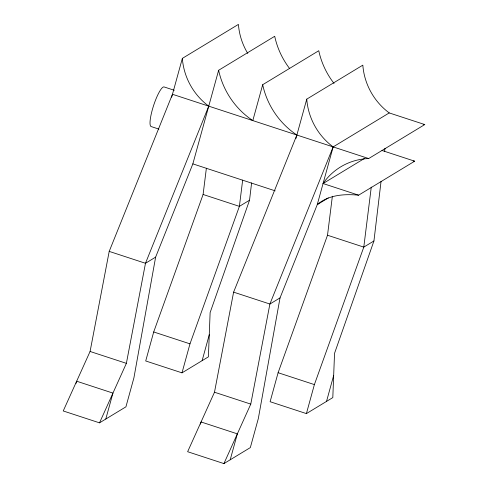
<?xml version="1.0" encoding="UTF-8"?>
<svg xmlns="http://www.w3.org/2000/svg" width="488" height="488" viewBox="0 0 488 488"><rect width="100%" height="100%" fill="white"/><g stroke="black" fill="none" stroke-linecap="round" stroke-linejoin="round"><path stroke-width="0.73" d="M206.375 168.232L203.099 194.474L153.702 331.962L145.711 360.967L182 372.85L208.406 356.844L210.127 312.582L249.533 200.214L251.601 182.89M332.371 196.237L327.509 235.228L278.105 372.716L270.114 401.715L306.403 413.604L332.81 397.598L334.536 353.336L373.936 240.968L381.043 181.463M384.635 151.329L384.995 148.321M242.658 180.121L239.388 206.363L189.984 343.851L182 372.85M371.27 187.13L363.792 247.111L314.388 384.599L306.403 413.604M289.524 68.412A77.629 73.987 58.8 0 1 274.701 36.289L218.63 70.272L192.851 163.87L155.629 257.133L133.913 377.84L125.922 406.84L99.515 422.846L63.233 410.963L90.085 351.47L109.202 251.393L172.465 94.269L368.696 158.551L424.767 124.562L389.223 112.917A63.098 60.14 58.8 0 1 362.822 65.154L306.751 99.143L295.862 138.671M389.223 112.917L333.151 146.906L317.255 204.624L280.033 297.887L258.317 418.588L250.332 447.594L223.919 463.6L187.636 451.711L214.488 392.224L233.606 292.147L296.869 135.017A77.629 73.987 58.8 0 1 262.69 84.711L318.762 50.721A77.629 73.987 58.8 0 0 334.036 83.436M99.515 422.846L126.374 363.353L145.485 263.282L208.748 106.152A63.098 60.14 58.8 0 1 182.347 58.389L238.418 24.4A63.098 60.14 58.8 0 0 247.776 53.448M223.919 463.6L250.777 404.107L269.894 304.03L333.151 146.906A63.098 60.14 58.8 0 1 306.751 99.143M76.061 383.379L76.659 381.213L112.942 393.102L105.798 419.04M171.66 97.191L182.347 58.389M262.69 84.711L252.808 120.585A77.629 73.987 58.8 0 1 218.63 70.272M202.124 360.65L209.267 334.713M200.47 424.127L201.062 421.967L237.351 433.856L230.202 459.794M326.527 401.404L333.67 375.467M155.629 257.133L145.485 263.282L109.202 251.393M249.533 200.214L239.388 206.363L203.099 194.474M381.982 150.475L414.678 161.186L358.607 195.176L323.062 183.531L364.792 158.24M328.339 197.908L317.255 204.624C328.424 194.81 344.461 193.791 358.607 195.176M280.033 297.887L269.894 304.03L233.606 292.147M373.936 240.968L363.792 247.111L327.509 235.228M413.238 161.064L414.678 161.186M174.277 90.28L164.249 86.992A20.85 4.221 -71.9 0 0 153.824 104.847A20.85 4.221 -71.9 0 0 151.03 126.52L158.911 129.1M192.851 163.87L275.189 190.845M153.702 331.962L189.984 343.851M278.105 372.716L314.388 384.599M90.085 351.47L126.374 363.353M214.488 392.224L250.777 404.107M323.062 183.531A63.098 60.14 58.8 0 1 368.696 158.551M423.261 124.635A63.098 60.14 58.8 0 1 424.767 124.562"/></g></svg>
